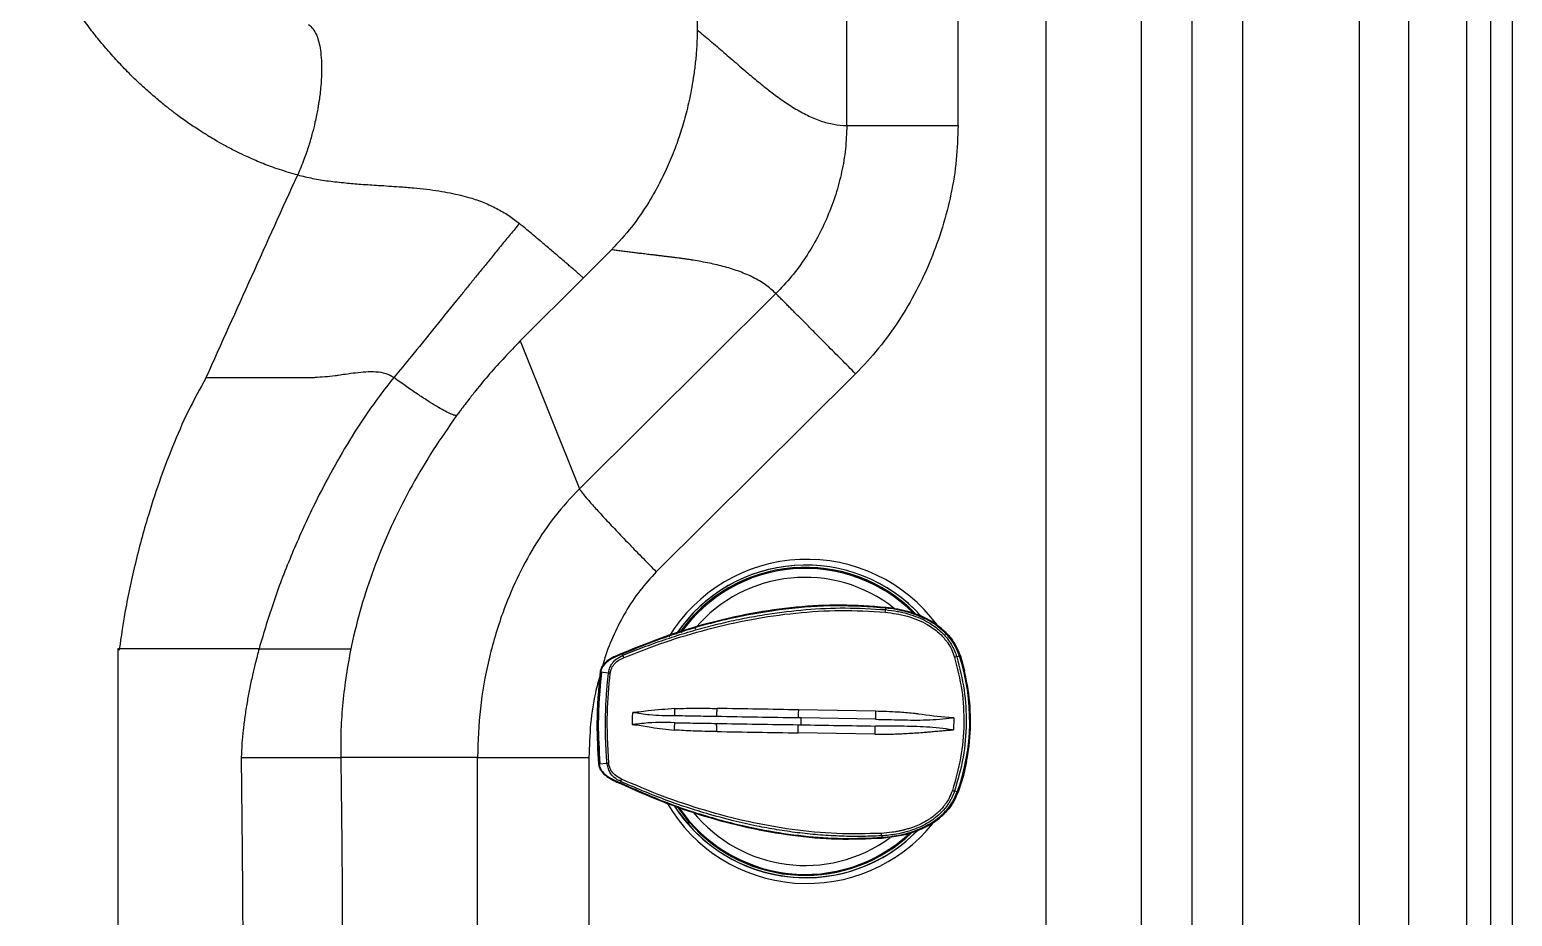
# Model space of a CAD drawing. Extents: x 943 to 1030, y 781 to 934.
# Drawn here: x 1017.75 to 1030.32, y 846.51 to 854.03 of the extents above; entities that cross this region are included whole.
import ezdxf

# ---------------------------------------------------------------- set-up
doc = ezdxf.new("R2010")
doc.units = 0
doc.header["$MEASUREMENT"] = 0
doc.layers.add('1', color=4, linetype='Continuous')

# ---------------------------------------------------------------- blocks, each defined once
blk = doc.blocks.new('AIRA')
at = {"layer": '1', "color": 4, "linetype": 'Continuous', "lineweight": 25}
blk.add_line((87.142, 3), (87.142, 84.142), dxfattribs=at)
at = {"layer": '1', "color": 3, "linetype": 'Continuous', "lineweight": 25}
for p, q in [((86.958, 83.725), (86.958, 3.417)), ((86.755, 3.694), (86.755, 83.448)), ((86.264, 4.327), (86.264, 82.815)), ((85.846, 4.836), (85.846, 82.306)), ((83.188, 82.071), (83.188, 39.151)), ((83.995, 82.071), (83.995, 39.373)), ((84.425, 82.071), (84.425, 38.97)), ((84.855, 82.071), (84.855, 38.97)), ((81.5, 50.054), (81.5, 71.571)), ((82.443, 50.054), (82.443, 71.571)), ((80.243, 52.147), (80.232, 50.865)), ((79.505, 49.001), (79.265, 48.761)), ((79.265, 48.761), (78.731, 48.227)), ((79.233, 46.974), (80.899, 48.629)), ((78.731, 48.227), (79.233, 46.974)), ((79.885, 46.269), (81.575, 47.948)), ((81.758, 45.974), (81.757, 45.974)), ((81.832, 45.96), (81.827, 45.948)), ((81.832, 45.96), (81.832, 45.961)), ((81.835, 45.967), (81.834, 45.967)), ((79.601, 45.573), (79.6, 45.573)), ((79.602, 45.561), (79.601, 45.573)), ((82.455, 45.554), (82.432, 45.548)), ((82.463, 45.556), (82.462, 45.556)), ((82.463, 45.556), (82.499, 45.429)), ((82.463, 45.556), (82.463, 45.556)), ((79.48, 45.408), (79.413, 45.417)), ((81.743, 45.086), (81.092, 45.098)), ((81.742, 45.018), (81.112, 45.029)), ((82.406, 45.029), (82.404, 44.929)), ((81.739, 44.893), (81.089, 44.903)), ((78.37, 44.695), (77.21, 44.695)), ((78.37, 36.65), (78.37, 44.695)), ((79.314, 44.695), (79.314, 44.695)), ((79.314, 44.695), (79.314, 37.152)), ((79.4, 44.641), (79.467, 44.646)), ((79.584, 44.49), (79.582, 44.478)), ((79.582, 44.478), (79.582, 44.478)), ((82.436, 44.402), (82.413, 44.409)), ((82.444, 44.4), (82.443, 44.4)), ((82.444, 44.4), (82.444, 44.4)), ((80.165, 44.142), (80.154, 44.13)), ((81.795, 44.029), (81.799, 44.017)), ((81.799, 44.017), (81.8, 44.016)), ((81.801, 44.01), (81.864, 44.02)), ((81.802, 44.01), (81.801, 44.01)), ((81.835, 44.015), (81.802, 44.01)), ((81.802, 44.01), (81.802, 44.01)), ((81.865, 44.016), (81.866, 44.016))]:
    blk.add_line(p, q, dxfattribs=at)
at = {"layer": '1', "color": 3, "linetype": 'Continuous', "lineweight": 25, "flags": 128}
for points in [[(82.515, 44.659), (82.488, 44.54), (82.444, 44.4)], [(80.037, 44.286), (80.069, 44.239), (80.154, 44.13)], [(80.062, 44.278), (80.081, 44.25), (80.165, 44.142)]]:
    blk.add_lwpolyline(points, dxfattribs=at)
at = {"layer": '1', "color": 3, "linetype": 'Continuous', "lineweight": 25}
for centre, radius, start, end in [((81.162, 45.003), 1.372, 36.4352, 148.6305), ((81.152, 45.003), 1.323, 42.3247, 146.0787), ((81.152, 45.003), 1.323, 42.6055, 145.4738), ((81.149, 45.003), 1.304, 44.589, 145.0525), ((81.149, 45.003), 1.295, 45.0207, 144.5257), ((81.149, 45.003), 1.295, 45.037, 144.5173), ((81.149, 45.003), 1.295, 45.3382, 144.3042), ((81.146, 45.003), 1.219, 51.4455, 140.0184), ((81.641, 45.946), 0.186, 354.0877, 0.6366), ((79.652, 45.562), 0.0505, 181.0765, 205.8792), ((82.483, 45.314), 0.24, 102.2941, 106.8714), ((80.757, 45.006), 1.785, 340.2003, 17.8976), ((80.759, 45.006), 1.787, 340.2003, 17.8976), ((79.458, 45.061), 0.348, 83.9492, 86.3113), ((79.458, 44.981), 0.335, 271.6763, 274.1325), ((79.634, 44.487), 0.0504, 152.2001, 176.9905), ((82.47, 44.634), 0.232, 251.2222, 255.9431), ((81.162, 44.997), 1.372, 210.2367, 321.0306), ((81.152, 44.997), 1.323, 212.5885, 315.8229), ((81.149, 44.997), 1.296, 213.7072, 312.685), ((81.149, 44.997), 1.295, 213.7162, 312.6685), ((81.149, 44.997), 1.296, 213.9328, 313.0087), ((81.152, 44.997), 1.322, 220.9925, 315.8721), ((81.149, 44.997), 1.303, 220.992, 313.6674), ((81.146, 44.997), 1.219, 218.7725, 306.2601), ((81.609, 44.037), 0.186, 357.4608, 4.0167)]:
    blk.add_arc(centre, radius, start, end, dxfattribs=at)
for points, knots in [([(76.845, 49.635), (76.819, 49.642), (76.767, 49.657), (76.69, 49.681), (76.619, 49.706), (76.552, 49.731), (76.485, 49.759), (76.41, 49.792), (76.325, 49.833), (76.24, 49.877), (76.167, 49.918), (76.115, 49.949), (76.065, 49.98), (75.998, 50.022), (75.912, 50.08), (75.823, 50.144), (75.74, 50.208), (75.659, 50.275), (75.577, 50.345), (75.499, 50.416), (75.417, 50.496), (75.327, 50.589), (75.231, 50.695), (75.14, 50.804), (75.052, 50.919), (74.968, 51.038), (74.9, 51.144), (74.842, 51.242), (74.789, 51.337), (74.74, 51.436), (74.707, 51.509), (74.685, 51.559), (74.667, 51.603), (74.646, 51.657), (74.624, 51.721), (74.602, 51.787), (74.585, 51.846), (74.576, 51.88), (74.572, 51.894)], [0, 0, 0, 0, 0.023315, 0.046631, 0.069947, 0.089661, 0.109402, 0.133949, 0.161494, 0.193579, 0.218642, 0.236331, 0.247517, 0.27075, 0.30646, 0.340745, 0.369032, 0.40058, 0.435389, 0.466362, 0.495699, 0.538403, 0.583569, 0.625611, 0.666894, 0.715542, 0.757998, 0.780413, 0.82007, 0.856694, 0.880819, 0.892445, 0.906185, 0.924214, 0.944764, 0.967996, 0.986511, 1, 1, 1, 1]), ([(76.938, 50.911), (76.951, 50.9), (76.976, 50.878), (77.004, 50.826), (77.025, 50.764), (77.039, 50.692), (77.047, 50.61), (77.048, 50.533), (77.046, 50.46), (77.042, 50.394), (77.035, 50.328), (77.028, 50.275), (77.021, 50.232), (77.014, 50.19), (77.004, 50.139), (76.99, 50.072), (76.968, 49.985), (76.938, 49.879), (76.897, 49.759), (76.863, 49.678), (76.845, 49.635)], [0, 0, 0, 0, 0.063929, 0.127491, 0.186411, 0.245952, 0.314775, 0.378208, 0.418141, 0.470894, 0.517783, 0.556353, 0.579448, 0.606913, 0.641555, 0.683372, 0.745729, 0.819294, 0.904057, 1, 1, 1, 1]), ([(80.232, 50.865), (80.232, 50.863), (80.232, 50.851), (80.231, 50.793), (80.227, 50.697), (80.215, 50.574), (80.2, 50.462), (80.178, 50.33), (80.145, 50.182), (80.099, 50.018), (80.044, 49.858), (79.979, 49.701), (79.905, 49.548), (79.807, 49.377), (79.68, 49.19), (79.563, 49.064), (79.505, 49.001)], [0, 0, 0, 0, 0.002112, 0.018208, 0.085402, 0.141939, 0.198252, 0.250027, 0.336429, 0.419989, 0.500074, 0.585841, 0.669145, 0.750115, 0.87506, 1, 1, 1, 1]), ([(80.232, 50.865), (80.25, 50.851), (80.286, 50.821), (80.342, 50.774), (80.4, 50.725), (80.458, 50.675), (80.516, 50.624), (80.576, 50.572), (80.649, 50.509), (80.737, 50.435), (80.84, 50.352), (80.946, 50.273), (81.054, 50.201), (81.166, 50.139), (81.277, 50.092), (81.389, 50.061), (81.463, 50.057), (81.5, 50.054)], [0, 0, 0, 0, 0.04105, 0.08629, 0.133139, 0.178064, 0.224001, 0.271415, 0.318713, 0.397408, 0.47963, 0.561916, 0.648844, 0.736559, 0.825068, 0.912763, 1, 1, 1, 1]), ([(81.5, 50.054), (81.497, 49.988), (81.493, 49.856), (81.459, 49.66), (81.409, 49.469), (81.339, 49.283), (81.254, 49.104), (81.152, 48.934), (81.035, 48.773), (80.945, 48.677), (80.899, 48.629)], [0, 0, 0, 0, 0.124987, 0.249983, 0.37498, 0.499992, 0.625003, 0.750005, 0.875006, 1, 1, 1, 1]), ([(82.443, 50.054), (82.44, 49.957), (82.434, 49.763), (82.387, 49.474), (82.315, 49.191), (82.216, 48.916), (82.093, 48.651), (81.945, 48.399), (81.775, 48.161), (81.642, 48.019), (81.575, 47.948)], [0, 0, 0, 0, 0.124997, 0.249989, 0.374993, 0.500006, 0.625017, 0.750019, 0.875008, 1, 1, 1, 1]), ([(76.069, 47.917), (76.198, 48.203), (76.456, 48.777), (76.715, 49.349), (76.845, 49.635)], [0, 0, 0, 0, 0.5, 1, 1, 1, 1]), ([(76.845, 49.635), (76.887, 49.625), (76.975, 49.604), (77.11, 49.583), (77.246, 49.568), (77.388, 49.556), (77.539, 49.547), (77.688, 49.537), (77.824, 49.527), (77.936, 49.515), (78.039, 49.501), (78.135, 49.484), (78.223, 49.465), (78.318, 49.44), (78.421, 49.404), (78.531, 49.353), (78.633, 49.295), (78.694, 49.247), (78.724, 49.223)], [0, 0, 0, 0, 0.064777, 0.135009, 0.209963, 0.278443, 0.358816, 0.451164, 0.517635, 0.576774, 0.631673, 0.682374, 0.728956, 0.771504, 0.834233, 0.892885, 0.947941, 1, 1, 1, 1]), ([(78.724, 49.223), (78.699, 49.192), (78.648, 49.131), (78.573, 49.04), (78.502, 48.953), (78.434, 48.869), (78.369, 48.789), (78.308, 48.713), (78.249, 48.64), (78.143, 48.51), (77.997, 48.329), (77.82, 48.111), (77.71, 47.978), (77.66, 47.917)], [0, 0, 0, 0, 0.072335, 0.141854, 0.208556, 0.272448, 0.333539, 0.391833, 0.447324, 0.500012, 0.69148, 0.859605, 1, 1, 1, 1]), ([(79.265, 48.761), (79.263, 48.764), (79.259, 48.768), (79.247, 48.779), (79.233, 48.791), (79.214, 48.808), (79.19, 48.829), (79.163, 48.852), (79.134, 48.877), (79.09, 48.915), (79.028, 48.968), (78.953, 49.031), (78.889, 49.086), (78.839, 49.128), (78.784, 49.174), (78.746, 49.206), (78.724, 49.223)], [0, 0, 0, 0, 0.080098, 0.12502, 0.190124, 0.25005, 0.319024, 0.383739, 0.444055, 0.500109, 0.630341, 0.749983, 0.811632, 0.874996, 0.930168, 1, 1, 1, 1]), ([(80.899, 48.629), (80.871, 48.655), (80.813, 48.707), (80.709, 48.767), (80.594, 48.817), (80.469, 48.857), (80.336, 48.888), (80.234, 48.906), (80.167, 48.917), (80.136, 48.922), (80.105, 48.926), (80.076, 48.93), (80.048, 48.934), (80.019, 48.937), (79.994, 48.941), (79.972, 48.943), (79.955, 48.945), (79.937, 48.947), (79.919, 48.95), (79.903, 48.951), (79.888, 48.953), (79.875, 48.955), (79.857, 48.957), (79.836, 48.959), (79.812, 48.962), (79.787, 48.965), (79.762, 48.968), (79.741, 48.97), (79.72, 48.973), (79.699, 48.975), (79.677, 48.978), (79.654, 48.981), (79.624, 48.985), (79.587, 48.989), (79.545, 48.995), (79.518, 48.999), (79.505, 49.001)], [0, 0, 0, 0, 0.092656, 0.18559, 0.27901, 0.37326, 0.465234, 0.557193, 0.577113, 0.597593, 0.618632, 0.636443, 0.653767, 0.672305, 0.692056, 0.702665, 0.713595, 0.724844, 0.736414, 0.748302, 0.754958, 0.763723, 0.77476, 0.788069, 0.803651, 0.820936, 0.835595, 0.849373, 0.862269, 0.874284, 0.889373, 0.904282, 0.918763, 0.947719, 0.974798, 1, 1, 1, 1]), ([(81.575, 47.948), (81.535, 47.989), (81.452, 48.072), (81.345, 48.18), (81.255, 48.27), (81.182, 48.344), (81.125, 48.402), (81.081, 48.445), (81.049, 48.478), (81.019, 48.508), (80.991, 48.537), (80.963, 48.565), (80.936, 48.592), (80.911, 48.617), (80.903, 48.625), (80.899, 48.629)], [0, 0, 0, 0, 0.120115, 0.243428, 0.327479, 0.412958, 0.499866, 0.546569, 0.594931, 0.644955, 0.696639, 0.749985, 0.821119, 0.90446, 1, 1, 1, 1]), ([(78.731, 48.227), (78.643, 48.135), (78.512, 47.998), (78.372, 47.828), (78.3, 47.737), (78.263, 47.689), (78.243, 47.663), (78.237, 47.655), (78.235, 47.652)], [0, 0, 0, 0, 0.4999, 0.74486, 0.87115, 0.961001, 0.986857, 1, 1, 1, 1]), ([(76.068, 47.917), (76.016, 47.821), (75.911, 47.63), (75.782, 47.331), (75.667, 47.027), (75.557, 46.685), (75.456, 46.305), (75.368, 45.885), (75.332, 45.603), (75.332, 45.603)], [0, 0, 0, 0, 0.124979, 0.249978, 0.374984, 0.499994, 0.666666, 0.833337, 1, 1, 1, 1]), ([(76.069, 47.917), (76.223, 47.917), (76.531, 47.917), (76.836, 47.917), (76.989, 47.917)], [0, 0, 0, 0, 0.5, 1, 1, 1, 1]), ([(77.66, 47.917), (77.593, 47.831), (77.458, 47.659), (77.282, 47.385), (77.12, 47.104), (76.956, 46.784), (76.794, 46.425), (76.639, 46.025), (76.558, 45.753), (76.518, 45.617)], [0, 0, 0, 0, 0.124979, 0.249978, 0.374984, 0.499994, 0.666666, 0.833337, 1, 1, 1, 1]), ([(77.66, 47.917), (77.639, 47.929), (77.593, 47.954), (77.482, 47.969), (77.365, 47.96), (77.258, 47.945), (77.203, 47.937), (77.174, 47.933), (77.107, 47.923), (77.046, 47.92), (76.989, 47.917)], [0, 0, 0, 0, 0.115801, 0.249373, 0.499626, 0.624629, 0.711563, 0.736753, 0.74976, 1, 1, 1, 1]), ([(78.192, 47.594), (78.184, 47.595), (78.169, 47.596), (78.125, 47.616), (78.07, 47.644), (78.006, 47.682), (77.933, 47.728), (77.851, 47.782), (77.761, 47.844), (77.694, 47.892), (77.66, 47.917)], [0, 0, 0, 0, 0.124956, 0.249952, 0.374967, 0.49999, 0.625013, 0.750029, 0.875032, 1, 1, 1, 1]), ([(78.235, 47.652), (78.228, 47.643), (78.214, 47.623), (78.199, 47.604), (78.192, 47.594)], [0, 0, 0, 0, 0.499999, 1, 1, 1, 1]), ([(78.192, 47.594), (78.125, 47.497), (77.99, 47.305), (77.812, 47.003), (77.653, 46.693), (77.518, 46.375), (77.402, 46.052), (77.347, 45.833), (77.319, 45.723)], [0, 0, 0, 0, 0.166674, 0.333347, 0.500015, 0.666682, 0.833349, 1, 1, 1, 1]), ([(79.233, 46.974), (79.162, 46.897), (79.02, 46.745), (78.846, 46.485), (78.698, 46.21), (78.565, 45.889), (78.458, 45.522), (78.384, 45.111), (78.374, 44.833), (78.37, 44.695)], [0, 0, 0, 0, 0.12498, 0.249978, 0.374989, 0.500009, 0.666669, 0.833337, 1, 1, 1, 1]), ([(79.885, 46.269), (79.837, 46.217), (79.74, 46.111), (79.622, 45.931), (79.525, 45.74), (79.458, 45.58), (79.433, 45.483), (79.426, 45.455)], [0, 0, 0, 0, 0.2268691, 0.4536992, 0.6806038, 0.9075673, 1, 1, 1, 1]), ([(81.834, 45.967), (81.707, 45.976), (81.452, 45.995), (81.07, 45.973), (80.691, 45.92), (80.319, 45.835), (79.953, 45.723), (79.717, 45.627), (79.599, 45.579)], [0, 0, 0, 0, 0.166706, 0.33339, 0.500063, 0.66672, 0.833364, 1, 1, 1, 1]), ([(81.832, 45.961), (81.691, 45.971), (81.408, 45.99), (80.982, 45.959), (80.535, 45.884), (80.07, 45.761), (79.757, 45.636), (79.6, 45.573)], [0, 0, 0, 0, 0.1853349, 0.3714122, 0.5584038, 0.7794438, 1, 1, 1, 1]), ([(79.602, 45.561), (79.659, 45.584), (79.774, 45.63), (79.951, 45.693), (80.128, 45.75), (80.303, 45.8), (80.477, 45.843), (80.651, 45.88), (80.876, 45.919), (81.154, 45.952), (81.489, 45.968), (81.714, 45.955), (81.827, 45.948)], [0, 0, 0, 0, 0.082024, 0.164587, 0.247633, 0.327658, 0.40489, 0.482845, 0.561506, 0.704794, 0.850851, 1, 1, 1, 1]), ([(79.607, 45.54), (79.723, 45.586), (79.957, 45.677), (80.32, 45.785), (80.69, 45.87), (81.067, 45.924), (81.447, 45.948), (81.7, 45.934), (81.826, 45.927)], [0, 0, 0, 0, 0.1667542, 0.3334786, 0.5001722, 0.6668273, 0.8334386, 1, 1, 1, 1]), ([(81.826, 45.927), (81.888, 45.918), (82.012, 45.901), (82.166, 45.837), (82.278, 45.758), (82.33, 45.701), (82.365, 45.652), (82.391, 45.609), (82.406, 45.565), (82.414, 45.543)], [0, 0, 0, 0, 0.252442, 0.502952, 0.665116, 0.799001, 0.811084, 0.908696, 1, 1, 1, 1]), ([(81.827, 45.948), (81.861, 45.944), (81.911, 45.938), (81.982, 45.923), (82.048, 45.905), (82.121, 45.877), (82.202, 45.836), (82.286, 45.777), (82.353, 45.706), (82.393, 45.642), (82.416, 45.596), (82.427, 45.565), (82.432, 45.548)], [0, 0, 0, 0, 0.1343166, 0.1939298, 0.286019, 0.397716, 0.4993246, 0.6394094, 0.7967755, 0.872857, 0.9320983, 1, 1, 1, 1]), ([(81.831, 45.955), (81.831, 45.955), (81.832, 45.956), (81.832, 45.958), (81.832, 45.961), (81.833, 45.963), (81.833, 45.966), (81.834, 45.967), (81.834, 45.967), (81.834, 45.967)], [0, 0, 0, 0, 0.055533, 0.165274, 0.342801, 0.555699, 0.762927, 0.910682, 1, 1, 1, 1]), ([(82.455, 45.554), (82.445, 45.582), (82.424, 45.636), (82.375, 45.707), (82.316, 45.771), (82.244, 45.827), (82.16, 45.874), (82.073, 45.91), (81.988, 45.935), (81.91, 45.952), (81.857, 45.958), (81.832, 45.961)], [0, 0, 0, 0, 0.111062, 0.219204, 0.328205, 0.441569, 0.564532, 0.695225, 0.79984, 0.902244, 1, 1, 1, 1]), ([(82.462, 45.556), (82.45, 45.587), (82.426, 45.649), (82.366, 45.73), (82.294, 45.799), (82.211, 45.855), (82.122, 45.898), (81.997, 45.942), (81.899, 45.957), (81.834, 45.967)], [0, 0, 0, 0, 0.125454, 0.250839, 0.376108, 0.50122, 0.62616, 0.750943, 1, 1, 1, 1]), ([(81.835, 45.967), (81.9, 45.957), (81.998, 45.942), (82.123, 45.898), (82.212, 45.855), (82.295, 45.799), (82.367, 45.73), (82.426, 45.649), (82.451, 45.587), (82.463, 45.556)], [0, 0, 0, 0, 0.249572, 0.374545, 0.499578, 0.624656, 0.749764, 0.874883, 1, 1, 1, 1]), ([(81.957, 45.943), (81.959, 45.943), (81.961, 45.943), (81.963, 45.942), (81.964, 45.942)], [0, 0, 0, 0, 0.767772, 1, 1, 1, 1]), ([(77.319, 45.723), (77.315, 45.706), (77.307, 45.67), (77.3, 45.635), (77.296, 45.617)], [0, 0, 0, 0, 0.5, 1, 1, 1, 1]), ([(76.323, 45.617), (76.158, 45.617), (75.829, 45.617), (75.49, 45.617), (75.321, 45.617)], [0, 0, 0, 0, 0.500037, 1, 1, 1, 1]), ([(75.321, 45.617), (75.321, 45.43), (75.321, 45.057), (75.321, 44.48), (75.321, 43.898), (75.321, 43.246), (75.321, 42.526), (75.321, 41.742), (75.321, 40.908), (75.321, 40.028), (75.321, 39.103), (75.321, 38.187), (75.321, 37.278), (75.321, 36.679), (75.321, 36.38)], [0, 0, 0, 0, 0.062488, 0.124981, 0.187478, 0.249977, 0.333306, 0.416638, 0.499973, 0.599973, 0.699977, 0.799983, 0.899991, 1, 1, 1, 1]), ([(76.518, 45.617), (76.486, 45.617), (76.421, 45.617), (76.356, 45.617), (76.323, 45.617)], [0, 0, 0, 0, 0.5000003, 1, 1, 1, 1]), ([(76.518, 45.617), (76.507, 45.575), (76.487, 45.5), (76.46, 45.386), (76.436, 45.276), (76.415, 45.158), (76.397, 45.043), (76.382, 44.926), (76.372, 44.811), (76.368, 44.734), (76.366, 44.695)], [0, 0, 0, 0, 0.138439, 0.250021, 0.378932, 0.500003, 0.632605, 0.753379, 0.875388, 1, 1, 1, 1]), ([(76.518, 45.617), (76.571, 45.617), (76.677, 45.617), (76.818, 45.617), (76.946, 45.617), (77.056, 45.617), (77.148, 45.617), (77.22, 45.617), (77.273, 45.617), (77.289, 45.617), (77.296, 45.617)], [0, 0, 0, 0, 0.124974, 0.249964, 0.374953, 0.499979, 0.624997, 0.750005, 0.875009, 1, 1, 1, 1]), ([(77.296, 45.617), (77.282, 45.542), (77.254, 45.392), (77.226, 45.162), (77.209, 44.929), (77.209, 44.773), (77.21, 44.695)], [0, 0, 0, 0, 0.250004, 0.500006, 0.750004, 1, 1, 1, 1]), ([(79.599, 45.579), (79.559, 45.563), (79.499, 45.538), (79.439, 45.489), (79.415, 45.45), (79.411, 45.428), (79.408, 45.417)], [0, 0, 0, 0, 0.4917854, 0.7431166, 0.8711461, 1, 1, 1, 1]), ([(79.6, 45.573), (79.558, 45.556), (79.496, 45.531), (79.438, 45.479), (79.419, 45.444), (79.415, 45.426), (79.413, 45.417)], [0, 0, 0, 0, 0.5383972, 0.7781033, 0.891276, 1, 1, 1, 1]), ([(79.48, 45.408), (79.482, 45.421), (79.487, 45.447), (79.502, 45.48), (79.519, 45.504), (79.533, 45.518), (79.558, 45.54), (79.582, 45.552), (79.602, 45.561)], [0, 0, 0, 0, 0.191715, 0.382753, 0.51862, 0.620937, 0.677461, 1, 1, 1, 1]), ([(79.494, 45.407), (79.497, 45.419), (79.502, 45.445), (79.524, 45.484), (79.56, 45.518), (79.591, 45.533), (79.607, 45.54)], [0, 0, 0, 0, 0.189796, 0.444631, 0.713682, 1, 1, 1, 1]), ([(79.599, 45.578), (79.599, 45.578), (79.599, 45.579), (79.599, 45.579), (79.599, 45.579)], [0, 0, 0, 0, 0.6232467, 1, 1, 1, 1]), ([(82.414, 45.543), (82.437, 45.451), (82.484, 45.265), (82.498, 44.977), (82.474, 44.69), (82.421, 44.506), (82.395, 44.414)], [0, 0, 0, 0, 0.249998, 0.499994, 0.750007, 1, 1, 1, 1]), ([(82.432, 45.548), (82.456, 45.454), (82.503, 45.27), (82.518, 44.982), (82.495, 44.692), (82.441, 44.504), (82.413, 44.409)], [0, 0, 0, 0, 0.250309, 0.493487, 0.741947, 1, 1, 1, 1]), ([(82.449, 45.552), (82.449, 45.552), (82.45, 45.553), (82.451, 45.553), (82.453, 45.554), (82.457, 45.555), (82.461, 45.556), (82.462, 45.556), (82.462, 45.556)], [0, 0, 0, 0, 0.021727, 0.048451, 0.136412, 0.464013, 0.814736, 1, 1, 1, 1]), ([(79.413, 45.408), (79.399, 45.36), (79.359, 45.22), (79.323, 44.981), (79.317, 44.79), (79.314, 44.695)], [0, 0, 0, 0, 0.206922, 0.60366, 1, 1, 1, 1]), ([(79.408, 45.417), (79.395, 45.272), (79.373, 45.013), (79.388, 44.754), (79.395, 44.64)], [0, 0, 0, 0, 0.55995, 1, 1, 1, 1]), ([(79.4, 44.641), (79.393, 44.77), (79.378, 45.029), (79.401, 45.287), (79.413, 45.417)], [0, 0, 0, 0, 0.499974, 1, 1, 1, 1]), ([(79.42, 45.416), (79.407, 45.271), (79.384, 45.013), (79.4, 44.755), (79.407, 44.641)], [0, 0, 0, 0, 0.559951, 1, 1, 1, 1]), ([(79.42, 45.416), (79.419, 45.416), (79.418, 45.416), (79.416, 45.416), (79.414, 45.417), (79.412, 45.417), (79.41, 45.417), (79.408, 45.417), (79.408, 45.417), (79.408, 45.417)], [0, 0, 0, 0, 0.0555333, 0.1652737, 0.3428013, 0.5556989, 0.7629266, 0.9106818, 1, 1, 1, 1]), ([(79.467, 44.646), (79.465, 44.678), (79.46, 44.747), (79.455, 44.863), (79.453, 45.007), (79.458, 45.158), (79.468, 45.296), (79.476, 45.375), (79.48, 45.408)], [0, 0, 0, 0, 0.122705, 0.274469, 0.455296, 0.686948, 0.868512, 1, 1, 1, 1]), ([(79.482, 44.647), (79.474, 44.789), (79.461, 45.043), (79.484, 45.296), (79.494, 45.407)], [0, 0, 0, 0, 0.559943, 1, 1, 1, 1]), ([(79.682, 45.074), (79.682, 45.057), (79.681, 45.024), (79.68, 44.991), (79.68, 44.974)], [0, 0, 0, 0, 0.5, 1, 1, 1, 1]), ([(79.687, 45.074), (79.686, 45.074), (79.684, 45.074), (79.683, 45.074), (79.682, 45.074)], [0, 0, 0, 0, 0.5, 1, 1, 1, 1]), ([(80.042, 45.109), (79.967, 45.103), (79.864, 45.096), (79.752, 45.081), (79.711, 45.076), (79.696, 45.075), (79.692, 45.075), (79.689, 45.075), (79.687, 45.074), (79.687, 45.074)], [0, 0, 0, 0, 0.632717, 0.860019, 0.958232, 0.975919, 0.985986, 0.994959, 1, 1, 1, 1]), ([(80.042, 45.047), (79.97, 45.047), (79.851, 45.049), (79.734, 45.067), (79.687, 45.074)], [0, 0, 0, 0, 0.600626, 1, 1, 1, 1]), ([(80.042, 45.109), (80.109, 45.111), (80.228, 45.113), (80.348, 45.111), (80.401, 45.11)], [0, 0, 0, 0, 0.559819, 1, 1, 1, 1]), ([(80.042, 45.047), (80.042, 45.056), (80.043, 45.075), (80.042, 45.098), (80.042, 45.109)], [0, 0, 0, 0, 0.499972, 1, 1, 1, 1]), ([(80.397, 45.041), (80.337, 45.042), (80.218, 45.044), (80.1, 45.046), (80.042, 45.047)], [0, 0, 0, 0, 0.500114, 1, 1, 1, 1]), ([(80.397, 45.041), (80.397, 45.046), (80.398, 45.055), (80.399, 45.072), (80.4, 45.091), (80.401, 45.103), (80.401, 45.11)], [0, 0, 0, 0, 0.24784, 0.500001, 0.75216, 1, 1, 1, 1]), ([(81.09, 45.029), (80.974, 45.031), (80.742, 45.035), (80.512, 45.039), (80.397, 45.041)], [0, 0, 0, 0, 0.500038, 1, 1, 1, 1]), ([(81.092, 45.098), (80.977, 45.1), (80.746, 45.104), (80.516, 45.108), (80.401, 45.11)], [0, 0, 0, 0, 0.500128, 1, 1, 1, 1]), ([(81.09, 45.029), (81.09, 45.034), (81.09, 45.044), (81.091, 45.061), (81.092, 45.079), (81.092, 45.092), (81.092, 45.098)], [0, 0, 0, 0, 0.247848, 0.500009, 0.752163, 1, 1, 1, 1]), ([(81.112, 45.029), (81.108, 45.029), (81.1, 45.029), (81.093, 45.029), (81.09, 45.029)], [0, 0, 0, 0, 0.591867, 1, 1, 1, 1]), ([(81.112, 45.029), (81.112, 45.025), (81.111, 45.016), (81.111, 45), (81.111, 44.984), (81.111, 44.975), (81.111, 44.971)], [0, 0, 0, 0, 0.2502413, 0.4999946, 0.749751, 1, 1, 1, 1]), ([(81.743, 45.086), (81.742, 45.08), (81.742, 45.068), (81.742, 45.049), (81.742, 45.032), (81.742, 45.023), (81.742, 45.018)], [0, 0, 0, 0, 0.247915, 0.499992, 0.752096, 1, 1, 1, 1]), ([(81.742, 45.018), (81.815, 45.016), (81.96, 45.013), (82.177, 45.009), (82.323, 45.022), (82.396, 45.029)], [0, 0, 0, 0, 0.329609, 0.661729, 1, 1, 1, 1]), ([(82.396, 45.029), (82.396, 45.029), (82.39, 45.03), (82.379, 45.031), (82.283, 45.038), (82.192, 45.052), (82.106, 45.062), (82.105, 45.063), (82.101, 45.063), (82.087, 45.065), (82.031, 45.071), (81.914, 45.081), (81.807, 45.084), (81.743, 45.086)], [0, 0, 0, 0, 0.003082, 0.02725, 0.050121, 0.44553, 0.445662, 0.446817, 0.450122, 0.462785, 0.512261, 0.707506, 1, 1, 1, 1]), ([(82.406, 45.029), (82.404, 45.029), (82.401, 45.029), (82.398, 45.029), (82.396, 45.029)], [0, 0, 0, 0, 0.5, 1, 1, 1, 1]), ([(79.68, 44.974), (79.681, 44.974), (79.683, 44.974), (79.684, 44.973), (79.685, 44.973)], [0, 0, 0, 0, 0.486281, 1, 1, 1, 1]), ([(80.041, 44.989), (79.954, 44.991), (79.844, 44.993), (79.728, 44.977), (79.696, 44.974), (79.688, 44.973), (79.686, 44.973), (79.685, 44.973), (79.685, 44.973), (79.685, 44.973), (79.685, 44.973)], [0, 0, 0, 0, 0.730021, 0.931374, 0.982115, 0.995104, 0.998552, 0.999523, 0.999822, 1, 1, 1, 1]), ([(79.685, 44.973), (79.685, 44.973), (79.687, 44.973), (79.694, 44.972), (79.746, 44.969), (79.861, 44.944), (79.973, 44.933), (80.039, 44.927)], [0, 0, 0, 0, 0.001608, 0.01565, 0.05589, 0.446078, 1, 1, 1, 1]), ([(80.039, 44.927), (80.04, 44.938), (80.041, 44.961), (80.041, 44.98), (80.041, 44.989)], [0, 0, 0, 0, 0.500027, 1, 1, 1, 1]), ([(80.398, 44.914), (80.33, 44.915), (80.211, 44.916), (80.091, 44.924), (80.039, 44.927)], [0, 0, 0, 0, 0.560181, 1, 1, 1, 1]), ([(80.041, 44.989), (80.099, 44.988), (80.217, 44.986), (80.336, 44.984), (80.396, 44.983)], [0, 0, 0, 0, 0.499886, 1, 1, 1, 1]), ([(80.396, 44.983), (80.511, 44.981), (80.741, 44.977), (80.973, 44.973), (81.089, 44.972)], [0, 0, 0, 0, 0.499962, 1, 1, 1, 1]), ([(80.398, 44.914), (80.398, 44.92), (80.398, 44.933), (80.397, 44.952), (80.397, 44.969), (80.396, 44.978), (80.396, 44.983)], [0, 0, 0, 0, 0.247844, 0.500004, 0.752163, 1, 1, 1, 1]), ([(80.398, 44.914), (80.513, 44.912), (80.742, 44.908), (80.973, 44.905), (81.089, 44.903)], [0, 0, 0, 0, 0.4998725, 1, 1, 1, 1]), ([(81.089, 44.903), (81.089, 44.909), (81.089, 44.922), (81.089, 44.94), (81.089, 44.957), (81.089, 44.967), (81.089, 44.972)], [0, 0, 0, 0, 0.247841, 0.499996, 0.752155, 1, 1, 1, 1]), ([(81.089, 44.972), (81.092, 44.971), (81.1, 44.971), (81.107, 44.971), (81.111, 44.971)], [0, 0, 0, 0, 0.499999, 1, 1, 1, 1]), ([(81.111, 44.971), (81.216, 44.969), (81.426, 44.966), (81.637, 44.963), (81.742, 44.961)], [0, 0, 0, 0, 0.500057, 1, 1, 1, 1]), ([(81.739, 44.893), (81.74, 44.899), (81.74, 44.912), (81.74, 44.93), (81.741, 44.947), (81.741, 44.956), (81.742, 44.961)], [0, 0, 0, 0, 0.2478712, 0.4999828, 0.7521025, 1, 1, 1, 1]), ([(81.739, 44.893), (81.75, 44.893), (81.772, 44.892), (81.809, 44.892), (81.851, 44.892), (81.899, 44.893), (81.953, 44.895), (82.012, 44.898), (82.077, 44.902), (82.136, 44.906), (82.189, 44.911), (82.236, 44.915), (82.283, 44.919), (82.325, 44.923), (82.355, 44.925), (82.373, 44.926), (82.383, 44.927), (82.39, 44.928), (82.393, 44.928), (82.395, 44.929)], [0, 0, 0, 0, 0.047083, 0.102822, 0.167172, 0.240062, 0.32144, 0.411316, 0.509842, 0.617397, 0.683425, 0.754852, 0.831571, 0.898217, 0.948338, 0.969627, 0.982103, 0.993555, 1, 1, 1, 1]), ([(82.395, 44.929), (82.322, 44.938), (82.177, 44.956), (81.959, 44.959), (81.814, 44.96), (81.742, 44.961)], [0, 0, 0, 0, 0.338238, 0.670377, 1, 1, 1, 1]), ([(82.395, 44.929), (82.396, 44.929), (82.4, 44.929), (82.403, 44.929), (82.404, 44.929)], [0, 0, 0, 0, 0.5, 1, 1, 1, 1]), ([(76.366, 44.695), (76.368, 44.494), (76.372, 44.093), (76.379, 43.483), (76.379, 42.871), (76.377, 42.258), (76.37, 41.646), (76.361, 41.037), (76.347, 40.349), (76.329, 39.586), (76.307, 38.749), (76.281, 37.92), (76.254, 37.097), (76.236, 36.554), (76.226, 36.282)], [0, 0, 0, 0, 0.071414, 0.142836, 0.214261, 0.285689, 0.357119, 0.428549, 0.49998, 0.599981, 0.699983, 0.799987, 0.899994, 1, 1, 1, 1]), ([(76.366, 44.695), (76.423, 44.695), (76.537, 44.695), (76.691, 44.695), (76.829, 44.695), (76.948, 44.695), (77.049, 44.695), (77.128, 44.695), (77.185, 44.695), (77.202, 44.695), (77.21, 44.695)], [0, 0, 0, 0, 0.124977, 0.24997, 0.374975, 0.499987, 0.625, 0.75001, 0.875012, 1, 1, 1, 1]), ([(77.21, 44.695), (77.213, 44.484), (77.219, 44.063), (77.223, 43.424), (77.225, 42.785), (77.224, 42.144), (77.221, 41.505), (77.216, 40.868), (77.207, 40.149), (77.195, 39.351), (77.178, 38.475), (77.158, 37.607), (77.137, 36.746), (77.12, 36.178), (77.112, 35.894)], [0, 0, 0, 0, 0.0714199, 0.1428441, 0.2142705, 0.2856987, 0.3571263, 0.4285543, 0.499987, 0.5999852, 0.6999878, 0.7999904, 0.8999953, 1, 1, 1, 1]), ([(78.37, 44.695), (78.377, 44.695), (78.393, 44.695), (78.455, 44.695), (78.546, 44.695), (78.667, 44.695), (78.813, 44.695), (78.974, 44.695), (79.143, 44.695), (79.258, 44.695), (79.314, 44.695)], [0, 0, 0, 0, 0.117964, 0.241759, 0.369771, 0.5, 0.630229, 0.758241, 0.882036, 1, 1, 1, 1]), ([(79.407, 44.641), (79.406, 44.641), (79.405, 44.641), (79.403, 44.641), (79.401, 44.641), (79.399, 44.64), (79.397, 44.64), (79.395, 44.64), (79.395, 44.64), (79.395, 44.64)], [0, 0, 0, 0, 0.0555333, 0.1652737, 0.3428013, 0.5556989, 0.7629266, 0.9106818, 1, 1, 1, 1]), ([(79.395, 44.64), (79.397, 44.629), (79.401, 44.607), (79.424, 44.568), (79.482, 44.516), (79.541, 44.49), (79.581, 44.472)], [0, 0, 0, 0, 0.12885, 0.256879, 0.508213, 1, 1, 1, 1]), ([(79.4, 44.641), (79.402, 44.631), (79.405, 44.613), (79.423, 44.577), (79.479, 44.523), (79.54, 44.496), (79.582, 44.478)], [0, 0, 0, 0, 0.1087624, 0.2218972, 0.4616, 1, 1, 1, 1]), ([(79.584, 44.49), (79.564, 44.5), (79.528, 44.519), (79.493, 44.563), (79.474, 44.606), (79.47, 44.633), (79.467, 44.646)], [0, 0, 0, 0, 0.322452, 0.598474, 0.799025, 1, 1, 1, 1]), ([(79.589, 44.51), (79.57, 44.521), (79.535, 44.54), (79.502, 44.58), (79.486, 44.616), (79.483, 44.637), (79.482, 44.647)], [0, 0, 0, 0, 0.363335, 0.653348, 0.82864, 1, 1, 1, 1]), ([(81.795, 44.05), (81.668, 44.047), (81.415, 44.041), (81.036, 44.078), (80.662, 44.145), (80.295, 44.242), (79.935, 44.362), (79.705, 44.461), (79.589, 44.51)], [0, 0, 0, 0, 0.166575, 0.333185, 0.499837, 0.666527, 0.833251, 1, 1, 1, 1]), ([(79.583, 44.477), (79.582, 44.477), (79.582, 44.475), (79.581, 44.474), (79.581, 44.472), (79.581, 44.472), (79.581, 44.472)], [0, 0, 0, 0, 0.257691, 0.603913, 0.850773, 1, 1, 1, 1]), ([(79.581, 44.472), (79.697, 44.42), (79.93, 44.317), (80.292, 44.193), (80.661, 44.095), (81.038, 44.029), (81.419, 43.995), (81.674, 44.005), (81.801, 44.01)], [0, 0, 0, 0, 0.166636, 0.3332803, 0.4999374, 0.6666101, 0.8332943, 1, 1, 1, 1]), ([(79.582, 44.478), (79.713, 44.42), (79.974, 44.304), (80.382, 44.171), (80.77, 44.078), (81.132, 44.025), (81.466, 44.001), (81.689, 44.011), (81.8, 44.016)], [0, 0, 0, 0, 0.187062, 0.374643, 0.561878, 0.70843, 0.854413, 1, 1, 1, 1]), ([(81.795, 44.029), (81.734, 44.027), (81.614, 44.022), (81.434, 44.026), (81.256, 44.036), (81.081, 44.055), (80.908, 44.08), (80.659, 44.126), (80.337, 44.206), (79.951, 44.333), (79.705, 44.437), (79.584, 44.49)], [0, 0, 0, 0, 0.079708, 0.15846, 0.236335, 0.313387, 0.38965, 0.46514, 0.646211, 0.824644, 1, 1, 1, 1]), ([(82.395, 44.414), (82.386, 44.392), (82.372, 44.355), (82.349, 44.318), (82.334, 44.297), (82.326, 44.285), (82.317, 44.274), (82.31, 44.266), (82.306, 44.261), (82.303, 44.258), (82.296, 44.251), (82.283, 44.237), (82.264, 44.219), (82.24, 44.199), (82.213, 44.18), (82.195, 44.168), (82.183, 44.16), (82.159, 44.146), (82.117, 44.124), (82.064, 44.103), (82.023, 44.09), (81.999, 44.083), (81.981, 44.078), (81.97, 44.075), (81.96, 44.073), (81.953, 44.072), (81.951, 44.071), (81.949, 44.071), (81.949, 44.071), (81.949, 44.071), (81.948, 44.071), (81.948, 44.071), (81.948, 44.071), (81.948, 44.071), (81.948, 44.071), (81.948, 44.071), (81.948, 44.071), (81.948, 44.07), (81.947, 44.07), (81.935, 44.068), (81.914, 44.064), (81.864, 44.056), (81.825, 44.053), (81.795, 44.05)], [0, 0, 0, 0, 0.094564, 0.157962, 0.177954, 0.1964, 0.216676, 0.23695, 0.237506, 0.241865, 0.253961, 0.279453, 0.31664, 0.361916, 0.404993, 0.44719, 0.448763, 0.461839, 0.559544, 0.640686, 0.689597, 0.73344, 0.744279, 0.7628, 0.779099, 0.78627, 0.789425, 0.790813, 0.791424, 0.791693, 0.791811, 0.791863, 0.791904, 0.791905, 0.791908, 0.791921, 0.791969, 0.79216, 0.792919, 0.795947, 0.841684, 0.877266, 1, 1, 1, 1]), ([(82.413, 44.409), (82.41, 44.401), (82.405, 44.384), (82.394, 44.36), (82.38, 44.333), (82.364, 44.306), (82.336, 44.265), (82.295, 44.22), (82.244, 44.176), (82.198, 44.145), (82.154, 44.12), (82.107, 44.098), (82.056, 44.078), (81.994, 44.059), (81.907, 44.039), (81.837, 44.033), (81.795, 44.029)], [0, 0, 0, 0, 0.032343, 0.067621, 0.105834, 0.146976, 0.191052, 0.298234, 0.384938, 0.451123, 0.515508, 0.582863, 0.653192, 0.726484, 0.83706, 1, 1, 1, 1]), ([(81.8, 44.016), (81.839, 44.02), (81.919, 44.028), (82.019, 44.052), (82.101, 44.081), (82.162, 44.108), (82.226, 44.144), (82.291, 44.191), (82.352, 44.252), (82.403, 44.322), (82.425, 44.375), (82.436, 44.402)], [0, 0, 0, 0, 0.149081, 0.305958, 0.3943, 0.478842, 0.560232, 0.673648, 0.782722, 0.889308, 1, 1, 1, 1]), ([(82.444, 44.4), (82.43, 44.369), (82.404, 44.308), (82.342, 44.229), (82.268, 44.163), (82.184, 44.11), (82.093, 44.069), (81.977, 44.032), (81.89, 44.022), (81.835, 44.015)], [0, 0, 0, 0, 0.1307, 0.261398, 0.392076, 0.522704, 0.653272, 0.783791, 1, 1, 1, 1]), ([(81.864, 44.02), (81.909, 44.025), (81.986, 44.035), (82.091, 44.069), (82.182, 44.109), (82.267, 44.162), (82.341, 44.229), (82.403, 44.308), (82.43, 44.369), (82.443, 44.4)], [0, 0, 0, 0, 0.183357, 0.319059, 0.454931, 0.590988, 0.727218, 0.863573, 1, 1, 1, 1]), ([(82.43, 44.404), (82.43, 44.404), (82.43, 44.404), (82.431, 44.403), (82.434, 44.402), (82.438, 44.401), (82.442, 44.4), (82.442, 44.4), (82.443, 44.4)], [0, 0, 0, 0, 0.022801, 0.050088, 0.135437, 0.463573, 0.81489, 1, 1, 1, 1]), ([(81.8, 44.016), (81.8, 44.015), (81.8, 44.013), (81.801, 44.011), (81.801, 44.01), (81.801, 44.01), (81.801, 44.01)], [0, 0, 0, 0, 0.274013, 0.612622, 0.854054, 1, 1, 1, 1]), ([(81.923, 44.029), (81.92, 44.029), (81.914, 44.027), (81.908, 44.027), (81.906, 44.026)], [0, 0, 0, 0, 0.562895, 1, 1, 1, 1])]:
    blk.add_open_spline(points, degree=3, knots=knots, dxfattribs=at)
for points in [[(81.5, 50.054), (81.508, 50.054), (81.524, 50.054), (81.589, 50.054), (81.68, 50.054), (81.797, 50.054), (81.937, 50.054), (82.095, 50.054), (82.265, 50.054), (82.384, 50.054), (82.443, 50.054)], [(79.233, 46.974), (79.237, 46.966), (79.246, 46.951), (79.288, 46.9), (79.349, 46.83), (79.43, 46.742), (79.527, 46.638), (79.638, 46.522), (79.759, 46.397), (79.843, 46.312), (79.885, 46.269)], [(82.443, 44.4), (82.472, 44.493), (82.53, 44.681), (82.555, 44.976), (82.539, 45.272), (82.488, 45.461), (82.462, 45.556)]]:
    blk.add_open_spline(points, degree=3, dxfattribs=at)

msp = doc.modelspace()

# ---------------------------------------------------------------- block references
at = {"layer": '1'}
msp.add_blockref('AIRA', (943.177, 803.166), dxfattribs=at)

doc.saveas('drawing.dxf')
